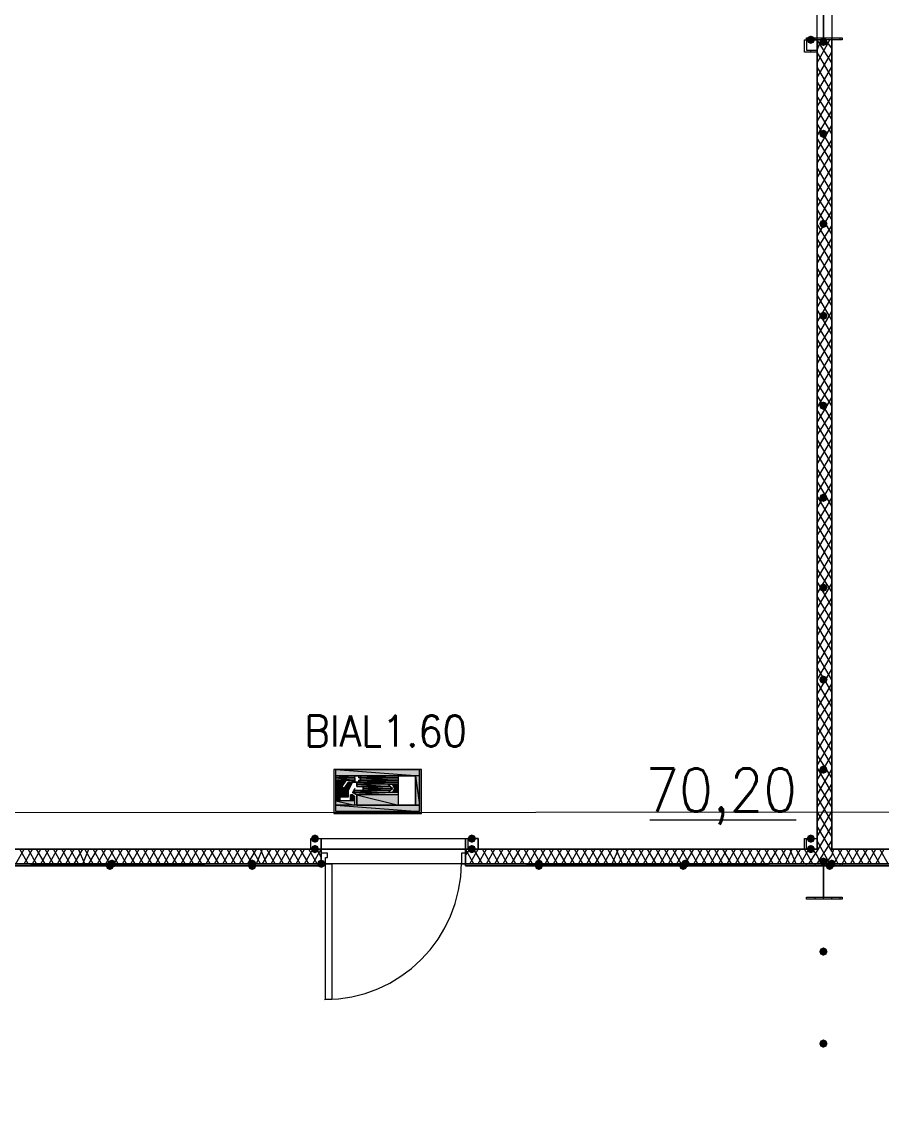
# Model space of a CAD drawing. Header units: millimetres. Extents: x 0 to 420, y 0 to 297.
# Drawn here: x 174.84 to 192.24, y 182.22 to 204.49 of the extents above; entities that cross this region are included whole.
import ezdxf

# ---------------------------------------------------------------- set-up
doc = ezdxf.new("R2010")
doc.units = ezdxf.units.MM
doc.styles.get("Standard").update_dxf_attribs({"font": 'STANDARD'})

msp = doc.modelspace()

# ---------------------------------------------------------------- hatches: boundary and pattern name
for color, points in [(7, [(190.881, 204.131333), (190.856129, 204.071537), (190.796333, 204.046667), (190.736538, 204.071537), (190.711667, 204.131333), (190.736537, 204.191129), (190.796333, 204.216), (190.856129, 204.191129)]), (7, [(191.135, 204.089), (191.110129, 204.029204), (191.050333, 204.004333), (190.990538, 204.029204), (190.965667, 204.089), (190.990537, 204.148796), (191.050333, 204.173667), (191.110129, 204.148796)]), (7, [(191.135, 202.226333), (191.110129, 202.166537), (191.050333, 202.141667), (190.990538, 202.166537), (190.965667, 202.226333), (190.990537, 202.286129), (191.050333, 202.311), (191.110129, 202.286129)]), (7, [(191.135, 200.406), (191.110129, 200.346204), (191.050333, 200.321333), (190.990538, 200.346204), (190.965667, 200.406), (190.990537, 200.465796), (191.050333, 200.490667), (191.110129, 200.465796)]), (7, [(191.135, 198.543333), (191.110129, 198.483537), (191.050333, 198.458667), (190.990538, 198.483537), (190.965667, 198.543333), (190.990537, 198.603129), (191.050333, 198.628), (191.110129, 198.603129)]), (7, [(191.135, 196.723), (191.110129, 196.663204), (191.050333, 196.638333), (190.990538, 196.663204), (190.965667, 196.723), (190.990537, 196.782796), (191.050333, 196.807667), (191.110129, 196.782796)]), (7, [(191.135, 194.860333), (191.110129, 194.800537), (191.050333, 194.775667), (190.990538, 194.800537), (190.965667, 194.860333), (190.990537, 194.920129), (191.050333, 194.945), (191.110129, 194.920129)]), (7, [(191.135, 193.04), (191.110129, 192.980204), (191.050333, 192.955333), (190.990538, 192.980204), (190.965667, 193.04), (190.990537, 193.099796), (191.050333, 193.124667), (191.110129, 193.099796)]), (7, [(191.135, 191.177333), (191.110129, 191.117537), (191.050333, 191.092667), (190.990538, 191.117537), (190.965667, 191.177333), (190.990537, 191.237129), (191.050333, 191.262), (191.110129, 191.237129)]), (7, [(191.135, 189.357), (191.110129, 189.297204), (191.050333, 189.272333), (190.990538, 189.297204), (190.965667, 189.357), (190.990537, 189.416796), (191.050333, 189.441667), (191.110129, 189.416796)]), (82, [(181.567668, 189.187666), (181.567668, 189.145333)]), (82, [(181.610001, 189.229999), (181.652334, 189.229999)]), (82, [(181.652334, 189.102999), (181.610001, 189.102999)]), (82, [(181.652334, 189.187666), (181.694668, 189.187666)]), (82, [(181.652334, 189.187666), (181.694668, 189.187666)]), (82, [(181.652334, 189.145333), (181.694668, 189.145333)]), (82, [(181.694668, 189.145333), (181.652334, 189.145333)]), (82, [(181.483001, 188.848999), (181.525334, 188.848999)]), (7, [(180.848, 187.96), (180.823129, 187.900204), (180.763333, 187.875333), (180.703537, 187.900204), (180.678667, 187.96), (180.703537, 188.019796), (180.763333, 188.044667), (180.823129, 188.019796)]), (7, [(184.023, 187.96), (183.998129, 187.900204), (183.938333, 187.875333), (183.878537, 187.900204), (183.853667, 187.96), (183.878537, 188.019796), (183.938333, 188.044667), (183.998129, 188.019796)]), (7, [(190.881, 187.96), (190.856129, 187.900204), (190.796333, 187.875333), (190.736538, 187.900204), (190.711667, 187.96), (190.736537, 188.019796), (190.796333, 188.044667), (190.856129, 188.019796)]), (7, [(180.848, 187.748333), (180.823129, 187.688538), (180.763333, 187.663667), (180.703537, 187.688538), (180.678667, 187.748333), (180.703537, 187.808129), (180.763333, 187.833), (180.823129, 187.808129)]), (7, [(184.023, 187.748333), (183.998129, 187.688538), (183.938333, 187.663667), (183.878537, 187.688538), (183.853667, 187.748333), (183.878537, 187.808129), (183.938333, 187.833), (183.998129, 187.808129)]), (7, [(190.881, 187.748333), (190.856129, 187.688538), (190.796333, 187.663667), (190.736538, 187.688538), (190.711667, 187.748333), (190.736537, 187.808129), (190.796333, 187.833), (190.856129, 187.808129)]), (254, [(176.699333, 187.409667), (176.674463, 187.349871), (176.614667, 187.325), (176.554871, 187.349871), (176.53, 187.409667), (176.554871, 187.469462), (176.614667, 187.494333), (176.674462, 187.469463)]), (254, [(176.741667, 187.452), (176.716796, 187.392204), (176.657, 187.367333), (176.597204, 187.392204), (176.572333, 187.452), (176.597204, 187.511796), (176.657, 187.536667), (176.716796, 187.511796)]), (254, [(179.578, 187.452), (179.553129, 187.392204), (179.493333, 187.367333), (179.433538, 187.392204), (179.408667, 187.452), (179.433537, 187.511796), (179.493333, 187.536667), (179.553129, 187.511796)]), (254, [(179.578, 187.409667), (179.553129, 187.349871), (179.493333, 187.325), (179.433538, 187.349871), (179.408667, 187.409667), (179.433537, 187.469462), (179.493333, 187.494333), (179.553129, 187.469463)]), (7, [(180.975, 187.452), (180.950129, 187.392204), (180.890333, 187.367333), (180.830538, 187.392204), (180.805667, 187.452), (180.830537, 187.511796), (180.890333, 187.536667), (180.950129, 187.511796)]), (254, [(185.377667, 187.452), (185.352796, 187.392204), (185.293, 187.367333), (185.233204, 187.392204), (185.208333, 187.452), (185.233204, 187.511796), (185.293, 187.536667), (185.352796, 187.511796)]), (254, [(185.377667, 187.409667), (185.352796, 187.349871), (185.293, 187.325), (185.233204, 187.349871), (185.208333, 187.409667), (185.233204, 187.469462), (185.293, 187.494333), (185.352796, 187.469463)]), (254, [(188.298667, 187.409667), (188.273796, 187.349871), (188.214, 187.325), (188.154204, 187.349871), (188.129333, 187.409667), (188.154204, 187.469462), (188.214, 187.494333), (188.273796, 187.469463)]), (254, [(188.341, 187.452), (188.316129, 187.392204), (188.256333, 187.367333), (188.196538, 187.392204), (188.171667, 187.452), (188.196537, 187.511796), (188.256333, 187.536667), (188.316129, 187.511796)]), (7, [(191.135, 187.494333), (191.110129, 187.434537), (191.050333, 187.409667), (190.990538, 187.434537), (190.965667, 187.494333), (190.990537, 187.554129), (191.050333, 187.579), (191.110129, 187.554129)]), (254, [(191.262, 187.409667), (191.237129, 187.349871), (191.177333, 187.325), (191.117538, 187.349871), (191.092667, 187.409667), (191.117537, 187.469462), (191.177333, 187.494333), (191.237129, 187.469463)]), (254, [(191.304333, 187.452), (191.279462, 187.392204), (191.219667, 187.367333), (191.159871, 187.392204), (191.135, 187.452), (191.159871, 187.511796), (191.219667, 187.536667), (191.279462, 187.511796)]), (7, [(191.135, 185.674), (191.110129, 185.614204), (191.050333, 185.589333), (190.990538, 185.614204), (190.965667, 185.674), (190.990537, 185.733796), (191.050333, 185.758667), (191.110129, 185.733796)]), (7, [(191.135, 183.811333), (191.110129, 183.751537), (191.050333, 183.726667), (190.990538, 183.751537), (190.965667, 183.811333), (190.990537, 183.871129), (191.050333, 183.896), (191.110129, 183.871129)])]:
    msp.add_hatch(color=color).paths.add_polyline_path(points, flags=0)
h = msp.add_hatch(color=82)
h.paths.add_polyline_path([(182.880001, 189.356999), (181.186668, 189.356999), (182.880001, 189.229999)], flags=0)
h.paths.add_polyline_path([(181.186668, 189.356999), (182.880001, 189.229999), (181.186668, 189.229999)], flags=0)
h = msp.add_hatch(color=82)
h.paths.add_polyline_path([(181.186668, 189.229999), (182.456668, 189.229999)], flags=0)
h.paths.add_polyline_path([(182.456668, 189.229999), (181.186668, 189.229999)], flags=0)
h = msp.add_hatch(color=82)
h.paths.add_polyline_path([(181.567668, 189.229999), (181.186668, 189.229999)], flags=0)
h.paths.add_polyline_path([(181.567668, 189.229999), (181.186668, 189.229999), (181.610001, 189.229999)], flags=0)
h = msp.add_hatch(color=82)
h.paths.add_polyline_path([(181.567668, 189.229999), (181.186668, 189.229999), (181.567668, 189.187666)], flags=0)
h.paths.add_polyline_path([(181.186668, 189.229999), (181.567668, 189.187666), (181.186668, 189.187666)], flags=0)
h = msp.add_hatch(color=82)
h.paths.add_polyline_path([(181.186668, 189.187666), (181.567668, 189.187666)], flags=0)
h.paths.add_polyline_path([(181.567668, 189.187666), (181.186668, 189.187666)], flags=0)
h = msp.add_hatch(color=82)
h.paths.add_polyline_path([(181.186668, 189.187666), (181.567668, 189.187666)], flags=0)
h.paths.add_polyline_path([(181.567668, 189.187666), (181.186668, 189.187666)], flags=0)
h = msp.add_hatch(color=82)
h.paths.add_polyline_path([(181.567668, 189.187666), (181.186668, 189.187666), (181.567668, 189.145333)], flags=0)
h.paths.add_polyline_path([(181.186668, 189.187666), (181.567668, 189.145333), (181.186668, 189.145333)], flags=0)
h = msp.add_hatch(color=82)
h.paths.add_polyline_path([(181.186668, 189.145333), (181.567668, 189.145333)], flags=0)
h.paths.add_polyline_path([(181.567668, 189.145333), (181.186668, 189.145333)], flags=0)
h = msp.add_hatch(color=82)
h.paths.add_polyline_path([(181.398334, 189.145333), (181.186668, 189.145333), (181.313668, 189.018333)], flags=0)
h.paths.add_polyline_path([(181.186668, 189.145333), (181.313668, 189.018333), (181.186668, 189.018333)], flags=0)
h = msp.add_hatch(color=82)
h.paths.add_polyline_path([(181.525334, 189.102999), (181.440668, 189.102999), (181.440668, 188.975999)], flags=0)
h.paths.add_polyline_path([(181.440668, 189.102999), (181.440668, 188.975999), (181.356001, 188.975999)], flags=0)
h = msp.add_hatch(color=82)
h.paths.add_polyline_path([(181.525334, 189.145333), (181.567668, 189.145333)], flags=0)
h.paths.add_polyline_path([(181.567668, 189.145333), (181.525334, 189.145333)], flags=0)
h = msp.add_hatch(color=82)
h.paths.add_polyline_path([(181.525334, 189.145333), (181.567668, 189.145333)], flags=0)
h.paths.add_polyline_path([(181.567668, 189.145333), (181.525334, 189.145333)], flags=0)
h = msp.add_hatch(color=82)
h.paths.add_polyline_path([(181.567668, 189.145333), (181.525334, 189.145333), (181.567668, 189.102999)], flags=0)
h.paths.add_polyline_path([(181.525334, 189.145333), (181.567668, 189.102999), (181.525334, 189.102999)], flags=0)
h = msp.add_hatch(color=82)
h.paths.add_polyline_path([(181.525334, 189.102999), (181.567668, 189.102999)], flags=0)
h.paths.add_polyline_path([(181.567668, 189.102999), (181.525334, 189.102999)], flags=0)
h = msp.add_hatch(color=82)
h.paths.add_polyline_path([(181.525334, 189.102999), (181.567668, 189.102999)], flags=0)
h.paths.add_polyline_path([(181.567668, 189.102999), (181.525334, 189.102999)], flags=0)
h = msp.add_hatch(color=82)
h.paths.add_polyline_path([(181.610001, 189.229999), (181.567668, 189.229999)], flags=0)
h.paths.add_polyline_path([(181.567668, 189.229999), (181.610001, 189.229999)], flags=0)
h = msp.add_hatch(color=82)
h.paths.add_polyline_path([(181.567668, 189.145333), (181.567668, 189.102999)], flags=0)
h.paths.add_polyline_path([(181.567668, 189.102999), (181.567668, 189.145333)], flags=0)
h = msp.add_hatch(color=82)
h.paths.add_polyline_path([(181.567668, 189.102999), (181.610001, 189.102999)], flags=0)
h.paths.add_polyline_path([(181.610001, 189.102999), (181.567668, 189.102999)], flags=0)
h = msp.add_hatch(color=82)
h.paths.add_polyline_path([(181.567668, 189.102999), (181.610001, 189.102999)], flags=0)
h.paths.add_polyline_path([(181.610001, 189.102999), (181.567668, 189.102999)], flags=0)
h = msp.add_hatch(color=82)
h.paths.add_polyline_path([(181.567668, 189.102999), (182.456668, 189.102999)], flags=0)
h.paths.add_polyline_path([(182.456668, 189.102999), (181.567668, 189.102999)], flags=0)
h = msp.add_hatch(color=82)
h.paths.add_polyline_path([(181.610001, 189.229999), (182.456668, 189.229999)], flags=0)
h.paths.add_polyline_path([(182.456668, 189.229999), (181.610001, 189.229999)], flags=0)
h = msp.add_hatch(color=82)
h.paths.add_polyline_path([(181.610001, 189.229999), (182.456668, 189.229999)], flags=0)
h.paths.add_polyline_path([(182.456668, 189.229999), (181.610001, 189.229999)], flags=0)
h = msp.add_hatch(color=82)
h.paths.add_polyline_path([(182.456668, 189.102999), (181.610001, 189.102999), (182.456668, 189.060666)], flags=0)
h.paths.add_polyline_path([(181.610001, 189.102999), (182.456668, 189.060666), (181.610001, 189.060666)], flags=0)
h = msp.add_hatch(color=82)
h.paths.add_polyline_path([(182.245001, 189.060666), (181.610001, 189.060666), (182.287334, 189.018333)], flags=0)
h.paths.add_polyline_path([(181.610001, 189.060666), (182.287334, 189.018333), (181.610001, 189.018333)], flags=0)
h = msp.add_hatch(color=82)
h.paths.add_polyline_path([(181.652334, 189.229999), (182.456668, 189.229999)], flags=0)
h.paths.add_polyline_path([(182.456668, 189.229999), (181.652334, 189.229999)], flags=0)
h = msp.add_hatch(color=82)
h.paths.add_polyline_path([(182.456668, 189.145333), (181.694668, 189.145333), (182.456668, 189.102999)], flags=0)
h.paths.add_polyline_path([(181.694668, 189.145333), (182.456668, 189.102999), (181.652334, 189.102999)], flags=0)
h = msp.add_hatch(color=82)
h.paths.add_polyline_path([(181.652334, 189.145333), (181.652334, 189.102999)], flags=0)
h.paths.add_polyline_path([(181.652334, 189.102999), (181.652334, 189.145333)], flags=0)
h = msp.add_hatch(color=82)
h.paths.add_polyline_path([(181.652334, 189.102999), (182.456668, 189.102999)], flags=0)
h.paths.add_polyline_path([(182.456668, 189.102999), (181.652334, 189.102999)], flags=0)
h = msp.add_hatch(color=82)
h.paths.add_polyline_path([(181.652334, 189.102999), (182.456668, 189.102999)], flags=0)
h.paths.add_polyline_path([(182.456668, 189.102999), (181.652334, 189.102999)], flags=0)
h = msp.add_hatch(color=82)
h.paths.add_polyline_path([(181.652334, 189.102999), (182.456668, 189.102999)], flags=0)
h.paths.add_polyline_path([(182.456668, 189.102999), (181.652334, 189.102999)], flags=0)
h = msp.add_hatch(color=82)
h.paths.add_polyline_path([(181.652334, 189.102999), (182.456668, 189.102999)], flags=0)
h.paths.add_polyline_path([(182.456668, 189.102999), (181.652334, 189.102999)], flags=0)
h = msp.add_hatch(color=82)
h.paths.add_polyline_path([(182.456668, 189.229999), (181.694668, 189.229999), (182.456668, 189.187666)], flags=0)
h.paths.add_polyline_path([(181.694668, 189.229999), (182.456668, 189.187666), (181.694668, 189.187666)], flags=0)
h = msp.add_hatch(color=82)
h.paths.add_polyline_path([(181.694668, 189.187666), (182.456668, 189.187666)], flags=0)
h.paths.add_polyline_path([(182.456668, 189.187666), (181.694668, 189.187666)], flags=0)
h = msp.add_hatch(color=82)
h.paths.add_polyline_path([(181.694668, 189.187666), (182.456668, 189.187666)], flags=0)
h.paths.add_polyline_path([(182.456668, 189.187666), (181.694668, 189.187666)], flags=0)
h = msp.add_hatch(color=82)
h.paths.add_polyline_path([(181.694668, 189.187666), (182.456668, 189.187666)], flags=0)
h.paths.add_polyline_path([(182.456668, 189.187666), (181.694668, 189.187666)], flags=0)
h = msp.add_hatch(color=82)
h.paths.add_polyline_path([(182.456668, 189.187666), (181.694668, 189.187666), (182.456668, 189.145333)], flags=0)
h.paths.add_polyline_path([(181.694668, 189.187666), (182.456668, 189.145333), (181.694668, 189.145333)], flags=0)
h = msp.add_hatch(color=82)
h.paths.add_polyline_path([(181.694668, 189.145333), (182.456668, 189.145333)], flags=0)
h.paths.add_polyline_path([(182.456668, 189.145333), (181.694668, 189.145333)], flags=0)
h = msp.add_hatch(color=82)
h.paths.add_polyline_path([(181.694668, 189.145333), (182.456668, 189.145333)], flags=0)
h.paths.add_polyline_path([(182.456668, 189.145333), (181.694668, 189.145333)], flags=0)
h = msp.add_hatch(color=82)
h.paths.add_polyline_path([(181.694668, 189.145333), (182.456668, 189.145333)], flags=0)
h.paths.add_polyline_path([(182.456668, 189.145333), (181.694668, 189.145333)], flags=0)
h = msp.add_hatch(color=82)
h.paths.add_polyline_path([(181.694668, 189.145333), (182.456668, 189.145333)], flags=0)
h.paths.add_polyline_path([(182.456668, 189.145333), (181.694668, 189.145333)], flags=0)
h = msp.add_hatch(color=82)
h.paths.add_polyline_path([(181.694668, 189.145333), (182.456668, 189.145333)], flags=0)
h.paths.add_polyline_path([(182.456668, 189.145333), (181.694668, 189.145333)], flags=0)
h = msp.add_hatch(color=82)
h.paths.add_polyline_path([(182.456668, 189.060666), (182.329668, 189.060666), (182.456668, 188.975999)], flags=0)
h.paths.add_polyline_path([(182.329668, 189.060666), (182.456668, 188.975999), (182.372001, 188.975999)], flags=0)
h = msp.add_hatch(color=82)
h.paths.add_polyline_path([(182.880001, 189.229999), (182.795334, 189.229999), (182.880001, 188.637333)], flags=0)
h.paths.add_polyline_path([(182.795334, 189.229999), (182.880001, 188.637333), (182.795334, 188.637333)], flags=0)
h = msp.add_hatch(color=82)
h.paths.add_polyline_path([(181.313668, 189.018333), (181.186668, 189.018333), (181.356001, 188.975999)], flags=0)
h.paths.add_polyline_path([(181.186668, 189.018333), (181.356001, 188.975999), (181.186668, 188.975999)], flags=0)
h = msp.add_hatch(color=82)
h.paths.add_polyline_path([(181.440668, 188.975999), (181.186668, 188.975999), (181.440668, 188.933666)], flags=0)
h.paths.add_polyline_path([(181.186668, 188.975999), (181.440668, 188.933666), (181.186668, 188.933666)], flags=0)
h = msp.add_hatch(color=82)
h.paths.add_polyline_path([(181.440668, 188.933666), (181.186668, 188.933666), (181.440668, 188.806666)], flags=0)
h.paths.add_polyline_path([(181.186668, 188.933666), (181.440668, 188.806666), (181.186668, 188.806666)], flags=0)
h = msp.add_hatch(color=82)
h.paths.add_polyline_path([(181.525334, 188.848999), (181.483001, 188.848999), (181.567668, 188.806666)], flags=0)
h.paths.add_polyline_path([(181.483001, 188.848999), (181.567668, 188.806666), (181.483001, 188.806666)], flags=0)
h = msp.add_hatch(color=82)
h.paths.add_polyline_path([(182.287334, 188.933666), (181.567668, 188.933666), (182.245001, 188.891333)], flags=0)
h.paths.add_polyline_path([(181.567668, 188.933666), (182.245001, 188.891333), (181.525334, 188.891333)], flags=0)
h = msp.add_hatch(color=82)
h.paths.add_polyline_path([(182.456668, 188.891333), (181.525334, 188.891333), (182.456668, 188.848999)], flags=0)
h.paths.add_polyline_path([(181.525334, 188.891333), (182.456668, 188.848999), (181.610001, 188.848999)], flags=0)
h = msp.add_hatch(color=82)
h.paths.add_polyline_path([(182.456668, 188.848999), (181.610001, 188.848999), (182.456668, 188.637333)], flags=0)
h.paths.add_polyline_path([(181.610001, 188.848999), (182.456668, 188.637333), (181.610001, 188.637333)], flags=0)
h = msp.add_hatch(color=82)
h.paths.add_polyline_path([(182.287334, 189.018333), (181.737001, 189.018333), (182.329668, 188.975999)], flags=0)
h.paths.add_polyline_path([(181.737001, 189.018333), (182.329668, 188.975999), (181.737001, 188.975999)], flags=0)
h = msp.add_hatch(color=82)
h.paths.add_polyline_path([(181.737001, 188.975999), (181.821668, 188.975999)], flags=0)
h.paths.add_polyline_path([(181.821668, 188.975999), (181.737001, 188.975999)], flags=0)
h = msp.add_hatch(color=82)
h.paths.add_polyline_path([(182.329668, 188.975999), (181.737001, 188.975999), (182.287334, 188.933666)], flags=0)
h.paths.add_polyline_path([(181.737001, 188.975999), (182.287334, 188.933666), (181.737001, 188.933666)], flags=0)
h = msp.add_hatch(color=82)
h.paths.add_polyline_path([(182.456668, 188.975999), (182.372001, 188.975999), (182.456668, 188.891333)], flags=0)
h.paths.add_polyline_path([(182.372001, 188.975999), (182.456668, 188.891333), (182.329668, 188.891333)], flags=0)
h = msp.add_hatch(color=82)
h.paths.add_polyline_path([(181.271334, 188.806666), (181.186668, 188.806666), (181.271334, 188.721999)], flags=0)
h.paths.add_polyline_path([(181.186668, 188.806666), (181.271334, 188.721999), (181.186668, 188.721999)], flags=0)
h = msp.add_hatch(color=82)
h.paths.add_polyline_path([(181.567668, 188.721999), (181.186668, 188.721999), (181.567668, 188.637333)], flags=0)
h.paths.add_polyline_path([(181.186668, 188.721999), (181.567668, 188.637333), (181.186668, 188.637333)], flags=0)
h = msp.add_hatch(color=82)
h.paths.add_polyline_path([(182.880001, 188.637333), (181.186668, 188.637333), (182.880001, 188.510333)], flags=0)
h.paths.add_polyline_path([(181.186668, 188.637333), (182.880001, 188.510333), (181.186668, 188.510333)], flags=0)
h = msp.add_hatch(color=82)
h.paths.add_polyline_path([(181.567668, 188.806666), (181.483001, 188.806666), (181.567668, 188.721999)], flags=0)
h.paths.add_polyline_path([(181.483001, 188.806666), (181.567668, 188.721999), (181.483001, 188.721999)], flags=0)
h = msp.add_hatch(color=82)
h.paths.add_polyline_path([(181.610001, 188.637333), (182.880001, 188.637333)], flags=0)
h.paths.add_polyline_path([(182.880001, 188.637333), (181.610001, 188.637333)], flags=0)
h = msp.add_hatch(color=7)
h.paths.add_polyline_path([(180.890333, 187.452), (173.820667, 187.452), (180.890333, 187.409667)], flags=0)
h.paths.add_polyline_path([(173.820667, 187.452), (180.890333, 187.409667), (173.820667, 187.409667)], flags=0)
h = msp.add_hatch(color=7)
h.paths.add_polyline_path([(191.177333, 187.452), (183.811333, 187.452), (191.177333, 187.409667)], flags=0)
h.paths.add_polyline_path([(183.811333, 187.452), (191.177333, 187.409667), (183.811333, 187.409667)], flags=0)
h = msp.add_hatch(color=7)
h.paths.add_polyline_path([(198.289333, 187.452), (191.219667, 187.452), (198.289333, 187.409667)], flags=0)
h.paths.add_polyline_path([(191.219667, 187.452), (198.289333, 187.409667), (191.219667, 187.409667)], flags=0)

# ---------------------------------------------------------------- linework, layer by layer
at = {"color": 43, "lineweight": 0}
for points in [[(190.923333, 222.25), (173.820667, 222.25), (173.820667, 187.748333), (190.923333, 187.748333)], [(208.322333, 187.748333), (208.322333, 222.25), (191.219667, 222.25), (191.219667, 187.748333)]]:
    msp.add_lwpolyline(points, close=True, dxfattribs=at)
at = {"color": 7, "lineweight": 0}
for points in [[(191.431333, 204.131333), (190.711667, 204.131333), (190.711667, 204.173667), (191.050333, 204.173667), (191.050333, 204.808667), (190.711667, 204.808667), (190.711667, 204.851), (191.431333, 204.851), (191.431333, 204.808667), (191.050333, 204.808667), (191.050333, 204.173667), (191.431333, 204.173667)], [(190.923333, 203.877333), (190.669333, 203.877333), (190.669333, 204.131333), (190.923333, 204.131333)], [(190.923333, 203.919667), (190.923333, 204.131333), (190.711667, 204.131333), (190.711667, 203.919667)], [(180.678667, 187.96), (180.890333, 187.96), (180.890333, 187.748333), (180.678667, 187.748333), (180.678667, 187.96), (180.890333, 187.96), (180.890333, 187.748333), (180.678667, 187.748333)], [(183.811333, 187.96), (184.065333, 187.96), (184.065333, 187.748333), (183.811333, 187.748333)], [(183.853667, 187.96), (183.853667, 187.748333), (184.065333, 187.748333), (184.065333, 187.96)], [(190.923333, 187.748333), (190.711667, 187.748333), (190.711667, 187.96), (190.923333, 187.96), (190.923333, 187.748333), (190.669333, 187.748333), (190.669333, 187.96), (190.923333, 187.96)], [(180.890333, 187.663667), (180.890333, 187.452), (180.975, 187.452), (180.975, 187.579), (181.017333, 187.579), (181.017333, 187.663667)], [(183.726667, 187.663667), (183.726667, 187.579), (183.726667, 187.452), (183.811333, 187.452), (183.811333, 187.663667)], [(180.890333, 187.452), (173.820667, 187.452), (180.890333, 187.409667)], [(173.820667, 187.452), (180.890333, 187.409667), (173.820667, 187.409667)], [(180.890333, 187.452), (180.890333, 187.409667), (173.820667, 187.409667), (173.820667, 187.452), (180.890333, 187.452), (173.820667, 187.452), (173.820667, 187.409667), (180.890333, 187.409667)], [(180.975, 184.700333), (180.975, 187.452), (181.102, 187.452), (181.102, 184.700333)], [(191.177333, 187.452), (183.811333, 187.452), (191.177333, 187.409667)], [(183.811333, 187.452), (191.177333, 187.409667), (183.811333, 187.409667)], [(183.811333, 187.409667), (191.177333, 187.409667), (191.177333, 187.452), (183.811333, 187.452)], [(183.811333, 187.409667), (191.177333, 187.409667), (191.177333, 187.452), (183.811333, 187.452)], [(191.431333, 186.732333), (190.711667, 186.732333), (190.711667, 186.774667), (191.050333, 186.774667), (191.050333, 187.409667), (190.711667, 187.409667), (190.711667, 187.452), (191.431333, 187.452), (191.431333, 187.409667), (191.050333, 187.409667), (191.050333, 186.774667), (191.431333, 186.774667)], [(198.289333, 187.452), (191.219667, 187.452), (198.289333, 187.409667)], [(191.219667, 187.452), (198.289333, 187.409667), (191.219667, 187.409667)], [(198.289333, 187.452), (198.289333, 187.409667), (191.219667, 187.409667), (191.219667, 187.452), (198.289333, 187.452), (191.219667, 187.452), (191.219667, 187.409667), (198.289333, 187.409667)]]:
    msp.add_lwpolyline(points, close=True, dxfattribs=at)
for points in [[(191.050333, 204.131333), (191.050333, 204.851)], [(190.711667, 204.131333), (190.711667, 204.173667)], [(190.881, 204.131333), (190.881, 204.173667)], [(190.923333, 203.919667), (191.008, 204.131333)], [(190.923333, 203.665667), (191.177333, 204.131333)], [(191.219667, 203.665667), (190.923333, 204.131333)], [(191.219667, 187.748333), (191.219667, 204.131333), (190.923333, 204.131333), (190.923333, 187.748333)], [(191.219667, 203.962), (191.092667, 204.131333)], [(191.219667, 204.131333), (191.219667, 204.173667)], [(191.389, 204.131333), (191.389, 204.173667)], [(190.796333, 203.877333), (190.796333, 203.919667)], [(190.923333, 203.369333), (191.219667, 203.877333)], [(191.219667, 203.369333), (190.923333, 203.877333)], [(190.923333, 203.073), (191.219667, 203.581)], [(191.219667, 203.073), (190.923333, 203.581)], [(190.923333, 202.776667), (191.219667, 203.284667)], [(191.219667, 202.776667), (190.923333, 203.284667)], [(190.923333, 202.480333), (191.219667, 202.988333)], [(191.219667, 202.522667), (190.923333, 202.988333)], [(191.219667, 202.226333), (190.923333, 202.734333)], [(190.923333, 202.184), (191.219667, 202.692)], [(191.219667, 201.93), (190.923333, 202.438)], [(190.923333, 201.887667), (191.219667, 202.395667)], [(191.219667, 201.633667), (190.923333, 202.141667)], [(190.923333, 201.633667), (191.219667, 202.099333)], [(190.923333, 201.337333), (191.219667, 201.845333)], [(191.219667, 201.337333), (190.923333, 201.845333)], [(190.923333, 201.041), (191.219667, 201.549)], [(191.219667, 201.041), (190.923333, 201.549)], [(190.923333, 200.744667), (191.219667, 201.252667)], [(191.219667, 200.744667), (190.923333, 201.252667)], [(190.923333, 200.448333), (191.219667, 200.956333)], [(191.219667, 200.490667), (190.923333, 200.956333)], [(191.219667, 200.194333), (190.923333, 200.702333)], [(190.923333, 200.152), (191.219667, 200.66)], [(191.219667, 199.898), (190.923333, 200.406)], [(190.923333, 199.898), (191.219667, 200.363667)], [(190.923333, 199.601667), (191.219667, 200.109667)], [(191.219667, 199.601667), (190.923333, 200.109667)], [(190.923333, 199.305333), (191.219667, 199.813333)], [(191.219667, 199.305333), (190.923333, 199.813333)], [(190.923333, 199.009), (191.219667, 199.517)], [(191.219667, 199.009), (190.923333, 199.517)], [(190.923333, 198.712667), (191.219667, 199.220667)], [(191.219667, 198.755), (190.923333, 199.220667)], [(191.219667, 198.458667), (190.923333, 198.966667)], [(190.923333, 198.416333), (191.219667, 198.924333)], [(191.219667, 198.162333), (190.923333, 198.670333)], [(190.923333, 198.12), (191.219667, 198.628)], [(191.219667, 197.866), (190.923333, 198.374)], [(190.923333, 197.866), (191.219667, 198.331667)], [(190.923333, 197.569667), (191.219667, 198.077667)], [(191.219667, 197.569667), (190.923333, 198.077667)], [(190.923333, 197.273333), (191.219667, 197.781333)], [(191.219667, 197.273333), (190.923333, 197.781333)], [(190.923333, 196.977), (191.219667, 197.485)], [(191.219667, 196.977), (190.923333, 197.485)], [(190.923333, 196.680667), (191.219667, 197.188667)], [(191.219667, 196.723), (190.923333, 197.188667)], [(191.219667, 196.426667), (190.923333, 196.934667)], [(190.923333, 196.384333), (191.219667, 196.892333)], [(191.219667, 196.130333), (190.923333, 196.638333)], [(190.923333, 196.130333), (191.219667, 196.596)], [(190.923333, 195.834), (191.219667, 196.342)], [(191.219667, 195.834), (190.923333, 196.342)], [(190.923333, 195.537667), (191.219667, 196.045667)], [(191.219667, 195.537667), (190.923333, 196.045667)], [(190.923333, 195.241333), (191.219667, 195.749333)], [(191.219667, 195.241333), (190.923333, 195.749333)], [(190.923333, 194.945), (191.219667, 195.453)], [(191.219667, 194.945), (190.923333, 195.453)], [(191.219667, 194.691), (190.923333, 195.199)], [(190.923333, 194.648667), (191.219667, 195.156667)], [(191.219667, 194.394667), (190.923333, 194.902667)], [(190.923333, 194.352333), (191.219667, 194.860333)], [(191.219667, 194.098333), (190.923333, 194.606333)], [(190.923333, 194.098333), (191.219667, 194.564)], [(190.923333, 193.802), (191.219667, 194.31)], [(191.219667, 193.802), (190.923333, 194.31)], [(190.923333, 193.505667), (191.219667, 194.013667)], [(191.219667, 193.505667), (190.923333, 194.013667)], [(190.923333, 193.209333), (191.219667, 193.717333)], [(191.219667, 193.209333), (190.923333, 193.717333)], [(190.923333, 192.913), (191.219667, 193.421)], [(191.219667, 192.955333), (190.923333, 193.421)], [(191.219667, 192.659), (190.923333, 193.167)], [(190.923333, 192.616667), (191.219667, 193.124667)], [(191.219667, 192.362667), (190.923333, 192.870667)], [(190.923333, 192.362667), (191.219667, 192.828333)], [(190.923333, 192.066333), (191.219667, 192.574333)], [(191.219667, 192.066333), (190.923333, 192.574333)], [(190.923333, 191.77), (191.219667, 192.278)], [(191.219667, 191.77), (190.923333, 192.278)], [(190.923333, 191.473667), (191.219667, 191.981667)], [(191.219667, 191.473667), (190.923333, 191.981667)], [(190.923333, 191.177333), (191.219667, 191.685333)], [(191.219667, 191.177333), (190.923333, 191.685333)], [(191.219667, 190.923333), (190.923333, 191.431333)], [(190.923333, 190.881), (191.219667, 191.389)], [(191.219667, 190.627), (190.923333, 191.135)], [(190.923333, 190.584667), (191.219667, 191.092667)], [(191.219667, 190.330667), (190.923333, 190.838667)], [(190.923333, 190.330667), (191.219667, 190.796333)], [(190.923333, 190.034333), (191.219667, 190.542333)], [(191.219667, 190.034333), (190.923333, 190.542333)], [(190.923333, 189.738), (191.219667, 190.246)], [(191.219667, 189.738), (190.923333, 190.246)], [(190.923333, 189.441667), (191.219667, 189.949667)], [(191.219667, 189.441667), (190.923333, 189.949667)], [(190.923333, 189.145333), (191.219667, 189.653333)], [(191.219667, 189.187667), (190.923333, 189.653333)], [(191.219667, 188.891333), (190.923333, 189.399333)], [(190.923333, 188.849), (191.219667, 189.357)], [(191.219667, 188.595), (190.923333, 189.103)], [(190.923333, 188.595), (191.219667, 189.060667)], [(190.923333, 188.298667), (191.219667, 188.806667)], [(191.219667, 188.298667), (190.923333, 188.806667)], [(190.923333, 188.002333), (191.219667, 188.510333)], [(191.219667, 188.002333), (190.923333, 188.510333)], [(187.536667, 188.341), (190.5, 188.341)], [(190.923333, 187.706), (191.219667, 188.214)], [(191.219667, 187.706), (190.923333, 188.214)], [(180.890333, 187.875333), (180.890333, 187.96), (182.372, 187.96)], [(182.372, 187.96), (183.811333, 187.96), (183.811333, 187.875333)], [(180.890333, 187.748333), (173.820667, 187.748333)], [(174.709667, 187.452), (174.879, 187.748333)], [(174.963667, 187.452), (174.794333, 187.748333)], [(174.879, 187.452), (175.048333, 187.748333)], [(175.133, 187.452), (174.963667, 187.748333)], [(175.048333, 187.452), (175.217667, 187.748333)], [(175.302333, 187.452), (175.133, 187.748333)], [(175.217667, 187.452), (175.387, 187.748333)], [(175.471667, 187.452), (175.302333, 187.748333)], [(175.387, 187.452), (175.556333, 187.748333)], [(175.641, 187.452), (175.471667, 187.748333)], [(175.556333, 187.452), (175.725667, 187.748333)], [(175.810333, 187.452), (175.641, 187.748333)], [(175.725667, 187.452), (175.895, 187.748333)], [(175.979667, 187.452), (175.810333, 187.748333)], [(175.895, 187.452), (176.064333, 187.748333)], [(176.106667, 187.452), (175.979667, 187.748333)], [(176.064333, 187.452), (176.191333, 187.748333)], [(176.276, 187.452), (176.106667, 187.748333)], [(176.191333, 187.452), (176.360667, 187.748333)], [(176.445333, 187.452), (176.276, 187.748333)], [(176.360667, 187.452), (176.53, 187.748333)], [(176.614667, 187.452), (176.445333, 187.748333)], [(176.53, 187.452), (176.699333, 187.748333)], [(176.784, 187.452), (176.614667, 187.748333)], [(176.699333, 187.452), (176.868667, 187.748333)], [(176.953333, 187.452), (176.784, 187.748333)], [(176.868667, 187.452), (177.038, 187.748333)], [(177.122667, 187.452), (176.953333, 187.748333)], [(177.038, 187.452), (177.207333, 187.748333)], [(177.292, 187.452), (177.122667, 187.748333)], [(177.207333, 187.452), (177.376667, 187.748333)], [(177.461333, 187.452), (177.292, 187.748333)], [(177.376667, 187.452), (177.546, 187.748333)], [(177.630667, 187.452), (177.461333, 187.748333)], [(177.546, 187.452), (177.715333, 187.748333)], [(177.8, 187.452), (177.630667, 187.748333)], [(177.715333, 187.452), (177.884667, 187.748333)], [(177.969333, 187.452), (177.8, 187.748333)], [(177.884667, 187.452), (178.054, 187.748333)], [(178.138667, 187.452), (177.969333, 187.748333)], [(178.054, 187.452), (178.223333, 187.748333)], [(178.308, 187.452), (178.138667, 187.748333)], [(178.223333, 187.452), (178.392667, 187.748333)], [(178.477333, 187.452), (178.308, 187.748333)], [(178.392667, 187.452), (178.562, 187.748333)], [(178.646667, 187.452), (178.477333, 187.748333)], [(178.562, 187.452), (178.731333, 187.748333)], [(178.816, 187.452), (178.646667, 187.748333)], [(178.731333, 187.452), (178.900667, 187.748333)], [(178.985333, 187.452), (178.816, 187.748333)], [(178.900667, 187.452), (179.07, 187.748333)], [(179.154667, 187.452), (178.985333, 187.748333)], [(179.07, 187.452), (179.239333, 187.748333)], [(179.324, 187.452), (179.154667, 187.748333)], [(179.239333, 187.452), (179.408667, 187.748333)], [(179.493333, 187.452), (179.324, 187.748333)], [(179.408667, 187.452), (179.578, 187.748333)], [(179.662667, 187.452), (179.493333, 187.748333)], [(179.578, 187.452), (179.705, 187.748333)], [(179.789667, 187.452), (179.662667, 187.748333)], [(179.705, 187.452), (179.874333, 187.748333)], [(179.959, 187.452), (179.789667, 187.748333)], [(179.874333, 187.452), (180.043667, 187.748333)], [(180.128333, 187.452), (179.959, 187.748333)], [(180.043667, 187.452), (180.213, 187.748333)], [(180.297667, 187.452), (180.128333, 187.748333)], [(180.213, 187.452), (180.382333, 187.748333)], [(180.467, 187.452), (180.297667, 187.748333)], [(180.382333, 187.452), (180.551667, 187.748333)], [(180.636333, 187.452), (180.467, 187.748333)], [(180.551667, 187.452), (180.721, 187.748333)], [(180.805667, 187.452), (180.636333, 187.748333)], [(180.721, 187.452), (180.890333, 187.748333)], [(180.890333, 187.579), (180.805667, 187.748333)], [(182.372, 187.748333), (180.890333, 187.748333), (180.890333, 187.875333)], [(180.890333, 187.452), (180.890333, 187.663667), (180.890333, 187.748333)], [(180.890333, 187.748333), (180.890333, 187.663667), (180.890333, 187.452), (180.890333, 187.663667)], [(183.811333, 187.875333), (183.811333, 187.748333), (182.372, 187.748333)], [(183.811333, 187.621333), (183.896, 187.748333)], [(183.980667, 187.452), (183.811333, 187.748333)], [(183.811333, 187.452), (183.811333, 187.663667), (183.811333, 187.748333)], [(183.811333, 187.748333), (183.811333, 187.663667), (183.811333, 187.452), (183.811333, 187.663667)], [(190.923333, 187.748333), (183.811333, 187.748333)], [(183.896, 187.452), (184.065333, 187.748333)], [(184.15, 187.452), (183.980667, 187.748333)], [(184.065333, 187.452), (184.234667, 187.748333)], [(184.319333, 187.452), (184.15, 187.748333)], [(184.234667, 187.452), (184.404, 187.748333)], [(184.488667, 187.452), (184.319333, 187.748333)], [(184.404, 187.452), (184.573333, 187.748333)], [(184.658, 187.452), (184.488667, 187.748333)], [(184.573333, 187.452), (184.742667, 187.748333)], [(184.827333, 187.452), (184.658, 187.748333)], [(184.742667, 187.452), (184.912, 187.748333)], [(184.996667, 187.452), (184.827333, 187.748333)], [(184.912, 187.452), (185.081333, 187.748333)], [(185.166, 187.452), (184.996667, 187.748333)], [(185.081333, 187.452), (185.250667, 187.748333)], [(185.335333, 187.452), (185.166, 187.748333)], [(185.250667, 187.452), (185.42, 187.748333)], [(185.504667, 187.452), (185.335333, 187.748333)], [(185.42, 187.452), (185.589333, 187.748333)], [(185.674, 187.452), (185.504667, 187.748333)], [(185.589333, 187.452), (185.758667, 187.748333)], [(185.843333, 187.452), (185.674, 187.748333)], [(185.758667, 187.452), (185.928, 187.748333)], [(186.012667, 187.452), (185.843333, 187.748333)], [(185.928, 187.452), (186.097333, 187.748333)], [(186.182, 187.452), (186.012667, 187.748333)], [(186.097333, 187.452), (186.266667, 187.748333)], [(186.351333, 187.452), (186.182, 187.748333)], [(186.266667, 187.452), (186.436, 187.748333)], [(186.520667, 187.452), (186.351333, 187.748333)], [(186.436, 187.452), (186.605333, 187.748333)], [(186.69, 187.452), (186.520667, 187.748333)], [(186.605333, 187.452), (186.774667, 187.748333)], [(186.859333, 187.452), (186.69, 187.748333)], [(186.774667, 187.452), (186.901667, 187.748333)], [(186.986333, 187.452), (186.859333, 187.748333)], [(186.901667, 187.452), (187.071, 187.748333)], [(187.155667, 187.452), (186.986333, 187.748333)], [(187.071, 187.452), (187.240333, 187.748333)], [(187.325, 187.452), (187.155667, 187.748333)], [(187.240333, 187.452), (187.409667, 187.748333)], [(187.494333, 187.452), (187.325, 187.748333)], [(187.409667, 187.452), (187.579, 187.748333)], [(187.663667, 187.452), (187.494333, 187.748333)], [(187.579, 187.452), (187.748333, 187.748333)], [(187.833, 187.452), (187.663667, 187.748333)], [(187.748333, 187.452), (187.917667, 187.748333)], [(188.002333, 187.452), (187.833, 187.748333)], [(187.917667, 187.452), (188.087, 187.748333)], [(188.171667, 187.452), (188.002333, 187.748333)], [(188.087, 187.452), (188.256333, 187.748333)], [(188.341, 187.452), (188.171667, 187.748333)], [(188.256333, 187.452), (188.425667, 187.748333)], [(188.510333, 187.452), (188.341, 187.748333)], [(188.425667, 187.452), (188.595, 187.748333)], [(188.679667, 187.452), (188.510333, 187.748333)], [(188.595, 187.452), (188.764333, 187.748333)], [(188.849, 187.452), (188.679667, 187.748333)], [(188.764333, 187.452), (188.933667, 187.748333)], [(189.018333, 187.452), (188.849, 187.748333)], [(188.933667, 187.452), (189.103, 187.748333)], [(189.187667, 187.452), (189.018333, 187.748333)], [(189.103, 187.452), (189.272333, 187.748333)], [(189.357, 187.452), (189.187667, 187.748333)], [(189.272333, 187.452), (189.441667, 187.748333)], [(189.526333, 187.452), (189.357, 187.748333)], [(189.441667, 187.452), (189.611, 187.748333)], [(189.695667, 187.452), (189.526333, 187.748333)], [(189.611, 187.452), (189.780333, 187.748333)], [(189.865, 187.452), (189.695667, 187.748333)], [(189.780333, 187.452), (189.949667, 187.748333)], [(190.034333, 187.452), (189.865, 187.748333)], [(189.949667, 187.452), (190.119, 187.748333)], [(190.203667, 187.452), (190.034333, 187.748333)], [(190.119, 187.452), (190.288333, 187.748333)], [(190.373, 187.452), (190.203667, 187.748333)], [(190.288333, 187.452), (190.415333, 187.748333)], [(190.5, 187.452), (190.373, 187.748333)], [(190.415333, 187.452), (190.584667, 187.748333)], [(190.669333, 187.452), (190.5, 187.748333)], [(190.584667, 187.452), (190.754, 187.748333)], [(190.838667, 187.452), (190.669333, 187.748333)], [(190.923333, 187.621333), (190.838667, 187.748333)], [(190.923333, 187.452), (191.219667, 187.917667)], [(191.177333, 187.452), (190.923333, 187.917667)], [(191.219667, 187.621333), (191.262, 187.748333)], [(198.289333, 187.748333), (191.219667, 187.748333)], [(191.262, 187.452), (191.431333, 187.748333)], [(191.516, 187.452), (191.346667, 187.748333)], [(191.431333, 187.452), (191.600667, 187.748333)], [(191.685333, 187.452), (191.516, 187.748333)], [(191.600667, 187.452), (191.77, 187.748333)], [(191.854667, 187.452), (191.685333, 187.748333)], [(191.77, 187.452), (191.939333, 187.748333)], [(192.024, 187.452), (191.854667, 187.748333)], [(191.939333, 187.452), (192.108667, 187.748333)], [(192.193333, 187.452), (192.024, 187.748333)], [(192.108667, 187.452), (192.278, 187.748333)], [(192.362667, 187.452), (192.193333, 187.748333)], [(190.754, 187.452), (190.923333, 187.706)], [(191.008, 187.452), (190.923333, 187.621333)], [(191.092667, 187.452), (191.219667, 187.621333)], [(191.346667, 187.452), (191.219667, 187.706)], [(180.890333, 187.452), (173.820667, 187.452), (180.890333, 187.452), (173.820667, 187.409667)], [(173.820667, 187.452), (180.890333, 187.452)], [(180.953833, 184.700333), (181.237342, 184.714649), (181.51266, 184.756667), (181.778395, 184.824993), (182.033151, 184.918234), (182.275537, 185.034996), (182.504157, 185.173886), (182.717619, 185.333509), (182.914528, 185.512472), (183.093491, 185.709381), (183.253114, 185.922843), (183.392004, 186.151463), (183.508766, 186.393849), (183.602007, 186.648605), (183.670333, 186.91434), (183.712351, 187.189658), (183.726667, 187.473167)], [(191.177333, 187.409667), (183.811333, 187.409667), (191.177333, 187.452), (183.811333, 187.452)], [(183.811333, 187.452), (190.923333, 187.452)], [(190.711667, 187.409667), (190.711667, 187.452)], [(190.881, 187.409667), (190.881, 187.452)], [(190.923333, 187.452), (191.219667, 187.452)], [(191.050333, 186.732333), (191.050333, 187.452)], [(198.289333, 187.452), (191.219667, 187.452), (198.289333, 187.452), (191.219667, 187.409667)], [(191.219667, 187.409667), (191.219667, 187.452)], [(191.219667, 187.452), (198.289333, 187.452)], [(191.389, 187.409667), (191.389, 187.452)], [(190.711667, 186.732333), (190.711667, 186.774667)], [(190.881, 186.732333), (190.881, 186.774667)], [(191.219667, 186.732333), (191.219667, 186.774667)], [(191.389, 186.732333), (191.389, 186.774667)]]:
    msp.add_lwpolyline(points, dxfattribs=at)
at = {"color": 92, "lineweight": 0}
msp.add_lwpolyline([(182.922334, 189.356999), (181.144334, 189.356999), (181.144334, 188.467999), (182.922334, 188.467999)], close=True, dxfattribs=at)
at = {"color": 82, "lineweight": 0}
for points in [[(182.880001, 189.356999), (181.186668, 189.356999), (182.880001, 189.229999)], [(181.186668, 189.356999), (182.880001, 189.229999), (181.186668, 189.229999)], [(181.186668, 189.356999), (182.880001, 189.356999), (182.880001, 188.510333), (181.186668, 188.510333)], [(181.186668, 189.229999), (182.456668, 189.229999)], [(182.456668, 189.229999), (181.186668, 189.229999)], [(181.186668, 189.229999), (181.610001, 189.229999)], [(181.610001, 189.229999), (181.186668, 189.229999)], [(181.610001, 189.229999), (181.186668, 189.229999)], [(181.186668, 189.229999), (181.610001, 189.229999)], [(181.610001, 189.229999), (181.186668, 189.229999)], [(181.610001, 189.229999), (181.186668, 189.229999)], [(181.186668, 189.229999), (181.610001, 189.229999)], [(181.610001, 189.229999), (181.186668, 189.229999)], [(181.186668, 189.229999), (181.610001, 189.229999)], [(181.610001, 189.229999), (181.186668, 189.229999)], [(181.567668, 189.229999), (181.186668, 189.229999)], [(181.567668, 189.229999), (181.186668, 189.229999), (181.610001, 189.229999)], [(181.567668, 189.229999), (181.186668, 189.229999), (181.567668, 189.187666)], [(181.186668, 189.229999), (181.567668, 189.187666), (181.186668, 189.187666)], [(181.186668, 189.187666), (181.567668, 189.187666)], [(181.567668, 189.187666), (181.186668, 189.187666)], [(181.186668, 189.187666), (181.567668, 189.187666)], [(181.567668, 189.187666), (181.186668, 189.187666)], [(181.567668, 189.187666), (181.186668, 189.187666)], [(181.186668, 189.187666), (181.567668, 189.187666)], [(181.567668, 189.187666), (181.186668, 189.187666)], [(181.567668, 189.187666), (181.186668, 189.187666)], [(181.186668, 189.187666), (181.567668, 189.187666)], [(181.567668, 189.187666), (181.186668, 189.187666)], [(181.567668, 189.187666), (181.186668, 189.187666), (181.567668, 189.145333)], [(181.186668, 189.187666), (181.567668, 189.145333), (181.186668, 189.145333)], [(181.186668, 189.145333), (181.567668, 189.145333)], [(181.567668, 189.145333), (181.186668, 189.145333)], [(181.398334, 189.145333), (181.186668, 189.145333), (181.313668, 189.018333)], [(181.186668, 189.145333), (181.313668, 189.018333), (181.186668, 189.018333)], [(181.271334, 188.806666), (181.440668, 188.806666), (181.440668, 188.933666), (181.525334, 189.102999), (181.440668, 189.102999), (181.356001, 188.975999), (181.313668, 189.018333), (181.398334, 189.145333), (181.525334, 189.145333), (181.525334, 189.102999), (181.567668, 189.102999), (181.610001, 189.102999), (181.610001, 189.018333), (181.737001, 189.018333), (181.737001, 188.933666), (181.567668, 188.933666), (181.567668, 188.975999), (181.525334, 188.891333), (181.610001, 188.848999), (181.610001, 188.637333), (181.567668, 188.637333), (181.567668, 188.806666), (181.483001, 188.848999), (181.483001, 188.721999), (181.271334, 188.721999)], [(181.440668, 189.102999), (181.440668, 188.975999), (181.356001, 188.975999)], [(181.525334, 189.102999), (181.440668, 189.102999), (181.440668, 188.975999)], [(181.525334, 189.145333), (181.567668, 189.145333)], [(181.567668, 189.145333), (181.525334, 189.145333)], [(181.525334, 189.145333), (181.567668, 189.145333)], [(181.567668, 189.145333), (181.525334, 189.145333)], [(181.525334, 189.145333), (181.567668, 189.145333)], [(181.567668, 189.145333), (181.525334, 189.145333)], [(181.567668, 189.145333), (181.525334, 189.145333)], [(181.525334, 189.145333), (181.567668, 189.145333)], [(181.525334, 189.145333), (181.567668, 189.145333)], [(181.567668, 189.145333), (181.525334, 189.145333)], [(181.525334, 189.145333), (181.567668, 189.145333)], [(181.567668, 189.145333), (181.525334, 189.145333)], [(181.567668, 189.145333), (181.525334, 189.145333), (181.567668, 189.102999)], [(181.525334, 189.145333), (181.567668, 189.102999), (181.525334, 189.102999)], [(181.525334, 189.102999), (181.567668, 189.102999)], [(181.567668, 189.102999), (181.525334, 189.102999)], [(181.525334, 189.102999), (181.567668, 189.102999)], [(181.567668, 189.102999), (181.525334, 189.102999)], [(181.610001, 189.229999), (181.567668, 189.229999)], [(181.567668, 189.229999), (181.610001, 189.229999)], [(181.567668, 189.187666), (181.567668, 189.145333)], [(181.567668, 189.145333), (181.567668, 189.187666)], [(181.567668, 189.145333), (181.567668, 189.102999)], [(181.567668, 189.102999), (181.567668, 189.145333)], [(181.567668, 189.102999), (181.610001, 189.102999)], [(181.610001, 189.102999), (181.567668, 189.102999)], [(181.567668, 189.102999), (181.610001, 189.102999)], [(181.610001, 189.102999), (181.567668, 189.102999)], [(181.567668, 189.102999), (182.456668, 189.102999)], [(182.456668, 189.102999), (181.567668, 189.102999)], [(181.610001, 189.102999), (181.567668, 189.102999)], [(181.610001, 189.229999), (182.456668, 189.229999)], [(182.456668, 189.229999), (181.610001, 189.229999)], [(181.610001, 189.229999), (181.652334, 189.229999)], [(181.610001, 189.229999), (182.456668, 189.229999)], [(182.456668, 189.229999), (181.610001, 189.229999)], [(181.652334, 189.102999), (181.610001, 189.102999)], [(182.456668, 189.102999), (181.610001, 189.102999), (182.456668, 189.060666)], [(181.610001, 189.102999), (182.456668, 189.060666), (181.610001, 189.060666)], [(182.245001, 189.060666), (181.610001, 189.060666), (182.287334, 189.018333)], [(181.610001, 189.060666), (182.287334, 189.018333), (181.610001, 189.018333)], [(181.652334, 189.229999), (182.456668, 189.229999)], [(182.456668, 189.229999), (181.652334, 189.229999)], [(181.652334, 189.229999), (181.652334, 189.187666)], [(181.652334, 189.187666), (181.652334, 189.229999)], [(181.652334, 189.187666), (181.694668, 189.187666)], [(181.652334, 189.187666), (181.694668, 189.187666)], [(181.694668, 189.187666), (181.652334, 189.187666)], [(181.652334, 189.145333), (181.694668, 189.145333)], [(181.694668, 189.145333), (181.652334, 189.145333)], [(181.694668, 189.145333), (182.456668, 189.102999), (181.652334, 189.102999)], [(181.652334, 189.145333), (181.652334, 189.102999)], [(181.652334, 189.102999), (181.652334, 189.145333)], [(181.652334, 189.102999), (181.652334, 189.145333)], [(181.652334, 189.102999), (182.456668, 189.102999)], [(182.456668, 189.102999), (181.652334, 189.102999)], [(181.652334, 189.102999), (182.456668, 189.102999)], [(182.456668, 189.102999), (181.652334, 189.102999)], [(181.652334, 189.102999), (182.456668, 189.102999)], [(182.456668, 189.102999), (181.652334, 189.102999)], [(181.652334, 189.102999), (182.456668, 189.102999)], [(182.456668, 189.102999), (181.652334, 189.102999)], [(182.456668, 189.229999), (181.694668, 189.229999), (182.456668, 189.187666)], [(181.694668, 189.229999), (182.456668, 189.187666), (181.694668, 189.187666)], [(181.694668, 189.187666), (182.456668, 189.187666)], [(182.456668, 189.187666), (181.694668, 189.187666)], [(181.694668, 189.187666), (182.456668, 189.187666)], [(182.456668, 189.187666), (181.694668, 189.187666)], [(181.694668, 189.187666), (182.456668, 189.187666)], [(182.456668, 189.187666), (181.694668, 189.187666)], [(182.456668, 189.187666), (181.694668, 189.187666), (182.456668, 189.145333)], [(181.694668, 189.187666), (182.456668, 189.145333), (181.694668, 189.145333)], [(181.694668, 189.145333), (182.456668, 189.145333)], [(182.456668, 189.145333), (181.694668, 189.145333)], [(181.694668, 189.145333), (182.456668, 189.145333)], [(182.456668, 189.145333), (181.694668, 189.145333)], [(181.694668, 189.145333), (182.456668, 189.145333)], [(182.456668, 189.145333), (181.694668, 189.145333)], [(181.694668, 189.145333), (182.456668, 189.145333)], [(182.456668, 189.145333), (181.694668, 189.145333)], [(181.694668, 189.145333), (182.456668, 189.145333)], [(182.456668, 189.145333), (181.694668, 189.145333)], [(182.456668, 189.145333), (181.694668, 189.145333), (182.456668, 189.102999)], [(182.329668, 188.975999), (182.245001, 189.060666), (182.329668, 189.060666), (182.372001, 188.975999), (182.329668, 188.891333), (182.245001, 188.891333), (182.329668, 188.975999), (181.821668, 188.975999)], [(182.456668, 189.060666), (182.329668, 189.060666), (182.456668, 188.975999)], [(182.329668, 189.060666), (182.456668, 188.975999), (182.372001, 188.975999)], [(182.456668, 189.229999), (182.795334, 189.229999), (182.795334, 188.637333), (182.456668, 188.637333)], [(182.880001, 189.229999), (182.795334, 189.229999), (182.880001, 188.637333)], [(182.795334, 189.229999), (182.880001, 188.637333), (182.795334, 188.637333)], [(181.313668, 189.018333), (181.186668, 189.018333), (181.356001, 188.975999)], [(181.186668, 189.018333), (181.356001, 188.975999), (181.186668, 188.975999)], [(181.440668, 188.975999), (181.186668, 188.975999), (181.440668, 188.933666)], [(181.186668, 188.975999), (181.440668, 188.933666), (181.186668, 188.933666)], [(181.440668, 188.933666), (181.186668, 188.933666), (181.440668, 188.806666)], [(181.186668, 188.933666), (181.440668, 188.806666), (181.186668, 188.806666)], [(181.483001, 188.848999), (181.525334, 188.848999)], [(181.525334, 188.848999), (181.483001, 188.848999), (181.567668, 188.806666)], [(181.483001, 188.848999), (181.567668, 188.806666), (181.483001, 188.806666)], [(181.567668, 188.933666), (182.245001, 188.891333), (181.525334, 188.891333)], [(182.456668, 188.891333), (181.525334, 188.891333), (182.456668, 188.848999)], [(181.525334, 188.891333), (182.456668, 188.848999), (181.610001, 188.848999)], [(182.287334, 188.933666), (181.567668, 188.933666), (182.245001, 188.891333)], [(182.456668, 188.848999), (181.610001, 188.848999), (182.456668, 188.637333)], [(181.610001, 188.848999), (182.456668, 188.637333), (181.610001, 188.637333)], [(182.287334, 189.018333), (181.737001, 189.018333), (182.329668, 188.975999)], [(181.737001, 189.018333), (182.329668, 188.975999), (181.737001, 188.975999)], [(181.737001, 188.975999), (181.821668, 188.975999)], [(181.821668, 188.975999), (181.737001, 188.975999)], [(182.329668, 188.975999), (181.737001, 188.975999), (182.287334, 188.933666)], [(181.737001, 188.975999), (182.287334, 188.933666), (181.737001, 188.933666)], [(182.372001, 188.975999), (182.456668, 188.891333), (182.329668, 188.891333)], [(182.456668, 188.975999), (182.372001, 188.975999), (182.456668, 188.891333)], [(181.271334, 188.806666), (181.186668, 188.806666), (181.271334, 188.721999)], [(181.186668, 188.806666), (181.271334, 188.721999), (181.186668, 188.721999)], [(181.567668, 188.721999), (181.186668, 188.721999), (181.567668, 188.637333)], [(181.186668, 188.721999), (181.567668, 188.637333), (181.186668, 188.637333)], [(182.880001, 188.637333), (181.186668, 188.637333), (182.880001, 188.510333)], [(181.186668, 188.637333), (182.880001, 188.510333), (181.186668, 188.510333)], [(181.567668, 188.806666), (181.483001, 188.806666), (181.567668, 188.721999)], [(181.483001, 188.806666), (181.567668, 188.721999), (181.483001, 188.721999)], [(181.610001, 188.637333), (182.880001, 188.637333)], [(182.880001, 188.637333), (181.610001, 188.637333)]]:
    msp.add_lwpolyline(points, close=True, dxfattribs=at)
at = {"color": 5, "lineweight": 0}
msp.add_lwpolyline([(241.257667, 184.784999), (241.257667, 188.510333), (129.201334, 188.467999)], dxfattribs=at)
at = {"color": 8, "lineweight": 0}
msp.add_lwpolyline([(122.131667, 187.452), (122.131667, 140.377333), (243.586, 140.377333), (243.586, 187.452)], close=True, dxfattribs=at)

# ---------------------------------------------------------------- texts
at = {"color": 92, "insert": (180.551667, 190.450498), "char_height": 0.627829, "width": 3.20890378, "attachment_point": 1}
msp.add_mtext('BIAL1.60', dxfattribs=at)
at = {"color": 7, "insert": (187.452003, 189.382369), "char_height": 0.872032, "width": 2.76143467, "attachment_point": 1}
msp.add_mtext('70,20', dxfattribs=at)

doc.saveas('drawing.dxf')
